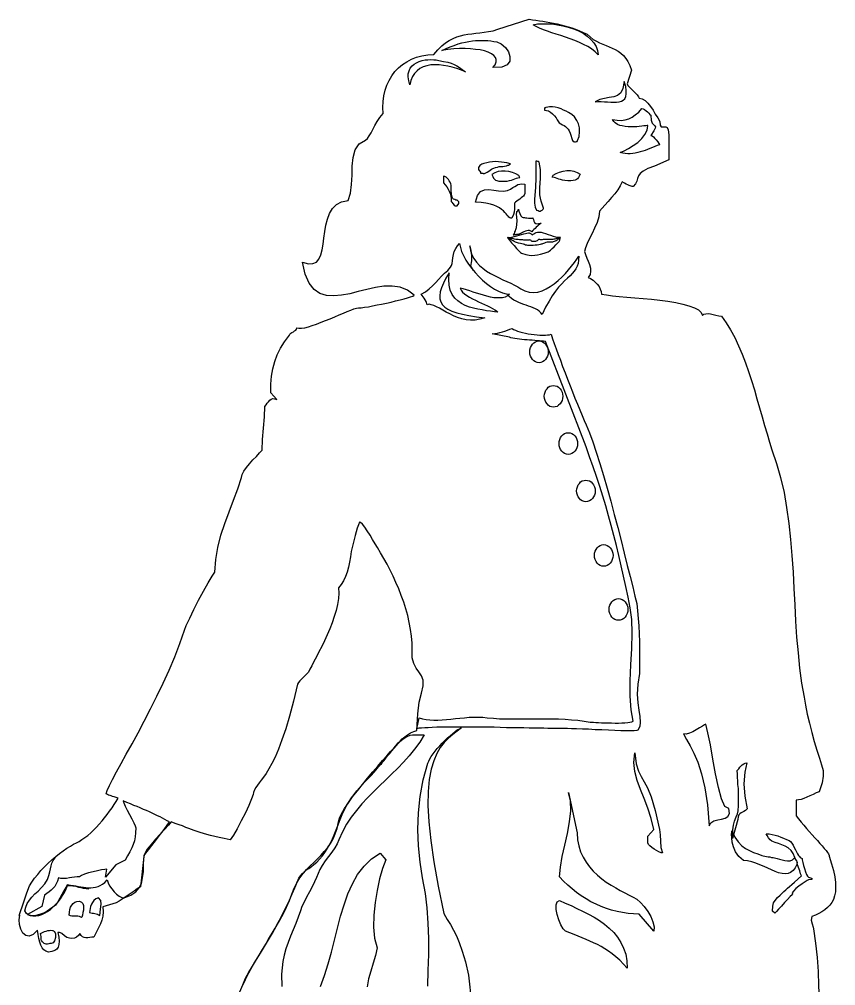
# Model space of a CAD drawing. Extents: x 9 to 98, y -106 to 61.
# Drawn here: x 9.1 to 87.2, y -31.8 to 60.8 of the extents above; entities that cross this region are included whole.
import ezdxf

# ---------------------------------------------------------------- set-up
doc = ezdxf.new("R2010")
doc.units = 0
doc.header["$LTSCALE"] = 25
doc.header["$MEASUREMENT"] = 0
for name, color, linetype in [('1', 7, 'CONTINUOUS'), ('2', 7, 'CONTINUOUS'), ('3', 7, 'CONTINUOUS'), ('7', 7, 'CONTINUOUS')]:
    doc.layers.add(name, color=color, linetype=linetype)

msp = doc.modelspace()

# ---------------------------------------------------------------- linework, layer by layer
at = {"layer": '1', "linetype": 'CONTINUOUS'}
for points in [[(59.34, 52.112), (59.551, 52.093), (59.742, 52.036), (59.935, 51.921), (60.126, 51.748), (60.298, 51.576), (60.452, 51.384), (60.567, 51.173), (60.682, 50.981), (60.758, 50.904), (60.912, 50.809), (61.065, 50.713), (61.219, 50.637), (61.372, 50.541), (61.487, 50.425), (61.602, 50.291), (61.717, 50.119), (61.794, 49.908), (62.024, 49.199), (62.101, 49.122), (62.119, 49.122), (62.158, 49.103), (62.215, 49.064), (62.273, 49.064), (62.331, 49.064), (62.407, 49.103), (62.445, 49.122), (62.465, 49.122), (62.522, 49.199), (62.657, 49.602), (62.714, 50.023), (62.695, 50.406), (62.599, 50.79), (62.445, 51.135), (62.235, 51.46), (61.966, 51.71), (61.659, 51.902), (61.43, 52.016), (61.18, 52.112), (60.931, 52.228), (60.663, 52.324), (60.375, 52.4), (60.107, 52.438), (59.819, 52.438), (59.513, 52.381), (59.474, 52.362), (59.436, 52.342), (59.379, 52.324), (59.34, 52.304), (59.34, 52.112)], [(58.42, 43.946), (58.401, 43.601), (58.401, 43.218), (58.458, 42.834), (58.592, 42.547), (58.727, 42.489), (58.841, 42.451), (58.937, 42.451), (59.033, 42.489), (59.129, 42.547), (59.206, 42.623), (59.244, 42.681), (59.263, 42.738), (59.129, 43.103), (59.033, 43.409), (58.957, 43.697), (58.899, 44.004), (58.918, 44.694), (58.957, 45.575), (58.957, 46.438), (58.823, 47.128), (58.784, 47.186), (58.707, 47.205), (58.611, 47.224), (58.535, 47.224), (58.535, 46.419), (58.516, 45.595), (58.477, 44.751), (58.42, 43.946)], [(53.033, 46.419), (53.09, 46.342), (53.148, 46.265), (53.206, 46.17), (53.225, 46.074), (53.302, 46.074), (53.378, 46.074), (53.436, 46.074), (53.474, 46.035), (53.589, 46.055), (53.723, 46.112), (53.858, 46.189), (54.011, 46.265), (54.145, 46.361), (54.279, 46.457), (54.414, 46.515), (54.509, 46.572), (54.663, 46.63), (54.835, 46.668), (55.007, 46.707), (55.18, 46.707), (55.353, 46.726), (55.525, 46.744), (55.698, 46.783), (55.851, 46.841), (55.908, 46.86), (55.985, 46.898), (56.042, 46.917), (56.081, 46.956), (55.736, 47.052), (55.486, 47.109), (55.219, 47.147), (54.931, 47.166), (54.643, 47.186), (54.356, 47.166), (54.088, 47.128), (53.819, 47.07), (53.551, 47.013), (53.436, 46.975), (53.34, 46.937), (53.244, 46.879), (53.148, 46.803), (53.09, 46.726), (53.033, 46.63), (53.014, 46.534), (53.033, 46.419)], [(50.407, 44.943), (50.368, 45.058), (50.311, 45.211), (50.234, 45.346), (50.157, 45.479), (50.042, 45.595), (49.928, 45.691), (49.812, 45.767), (49.678, 45.786), (49.678, 45.153), (49.851, 44.962), (49.985, 44.77), (50.119, 44.56), (50.234, 44.348), (50.311, 44.118), (50.368, 43.888), (50.407, 43.639), (50.426, 43.371), (50.464, 43.313), (50.58, 43.16), (50.694, 43.007), (50.79, 42.949), (50.982, 42.949), (51.155, 43.16), (51.135, 43.332), (51.059, 43.429), (50.982, 43.486), (50.867, 43.505), (50.752, 43.543), (50.637, 43.582), (50.56, 43.639), (50.503, 43.774), (50.445, 44.061), (50.426, 44.406), (50.407, 44.713), (50.407, 44.943)], [(57.48, 45.039), (57.462, 44.694), (57.48, 44.387), (57.462, 44.138), (57.403, 43.965), (57.346, 43.888), (57.25, 43.812), (57.116, 43.716), (56.982, 43.601), (56.829, 43.505), (56.694, 43.39), (56.56, 43.294), (56.464, 43.199), (56.464, 42.661), (56.445, 42.355), (56.368, 42.125), (56.215, 41.761), (56.119, 41.761), (56.024, 41.799), (55.947, 41.857), (55.87, 41.952), (55.775, 42.067), (55.679, 42.182), (55.563, 42.317), (55.41, 42.47), (55.237, 42.604), (55.046, 42.757), (54.797, 42.892), (54.509, 43.007), (54.164, 43.122), (53.742, 43.218), (53.282, 43.275), (52.746, 43.313), (52.937, 43.946), (53.225, 44.33), (53.608, 44.483), (54.03, 44.502), (54.49, 44.444), (54.95, 44.387), (55.41, 44.348), (55.794, 44.425), (56.101, 44.56), (56.331, 44.694), (56.522, 44.809), (56.675, 44.904), (56.81, 44.981), (56.982, 45.039), (57.193, 45.058), (57.48, 45.039)], [(56.848, 42.623), (56.886, 42.431), (56.982, 42.201), (57.078, 41.991), (57.212, 41.875), (57.308, 41.837), (57.423, 41.818), (57.538, 41.799), (57.672, 41.799), (57.806, 41.78), (57.941, 41.78), (58.094, 41.78), (58.248, 41.761), (58.228, 41.78), (58.285, 41.645), (58.343, 41.492), (58.401, 41.358), (58.516, 41.243), (58.631, 41.224), (58.784, 41.243), (58.918, 41.262), (59.033, 41.282), (58.918, 41.186), (58.784, 41.09), (58.669, 40.993), (58.554, 40.898), (58.458, 40.783), (58.343, 40.668), (58.228, 40.572), (58.132, 40.457), (58.036, 40.534), (57.922, 40.572), (57.787, 40.591), (57.653, 40.553), (57.519, 40.514), (57.385, 40.457), (57.25, 40.4), (57.155, 40.342), (57.116, 40.323), (57.059, 40.304), (57.001, 40.265), (56.963, 40.227), (56.886, 40.227), (56.829, 40.208), (56.752, 40.208), (56.675, 40.188), (56.598, 40.17), (56.503, 40.17), (56.426, 40.15), (56.35, 40.15), (56.407, 40.208), (56.464, 40.304), (56.503, 40.38), (56.522, 40.457), (56.56, 40.553), (56.598, 40.668), (56.637, 40.764), (56.675, 40.86), (56.714, 41.166), (56.733, 41.512), (56.714, 41.857), (56.675, 42.163), (56.675, 42.221), (56.694, 42.278), (56.714, 42.336), (56.714, 42.393), (56.752, 42.451), (56.79, 42.508), (56.829, 42.566), (56.848, 42.623)], [(55.794, 39.94), (55.851, 39.844), (56.005, 39.652), (56.196, 39.402), (56.445, 39.135), (56.675, 38.866), (56.886, 38.636), (57.059, 38.483), (57.155, 38.406), (57.557, 38.291), (57.883, 38.233), (58.151, 38.195), (58.42, 38.214), (58.669, 38.253), (58.957, 38.329), (59.302, 38.425), (59.704, 38.54), (59.781, 38.597), (59.915, 38.693), (60.088, 38.847), (60.261, 39.019), (60.433, 39.211), (60.605, 39.383), (60.74, 39.537), (60.816, 39.652), (60.816, 39.709), (60.835, 39.805), (60.854, 39.882), (60.854, 39.94), (60.758, 39.844), (60.663, 39.748), (60.567, 39.671), (60.452, 39.595), (60.356, 39.556), (60.261, 39.518), (60.184, 39.498), (60.107, 39.479), (60.011, 39.46), (59.935, 39.46), (59.839, 39.46), (59.742, 39.46), (59.685, 39.479), (59.589, 39.46), (59.474, 39.422), (59.359, 39.383), (59.244, 39.345), (59.148, 39.307), (59.091, 39.269), (59.053, 39.269), (59.014, 39.269), (58.937, 39.249), (58.803, 39.211), (58.65, 39.192), (58.458, 39.173), (58.248, 39.153), (57.998, 39.135), (57.749, 39.153), (57.653, 39.173), (57.538, 39.192), (57.442, 39.23), (57.327, 39.269), (57.193, 39.307), (57.04, 39.345), (56.867, 39.383), (56.656, 39.441), (56.56, 39.479), (56.445, 39.518), (56.35, 39.595), (56.234, 39.652), (56.138, 39.728), (56.024, 39.805), (55.908, 39.863), (55.794, 39.94)], [(55.851, 39.901), (56.005, 39.92), (56.215, 39.958), (56.445, 40.016), (56.694, 40.074), (56.924, 40.15), (57.155, 40.208), (57.366, 40.265), (57.519, 40.304), (57.672, 40.342), (57.806, 40.361), (57.883, 40.361), (57.959, 40.342), (58.018, 40.304), (58.075, 40.265), (58.132, 40.208), (58.209, 40.17), (58.228, 40.188), (58.267, 40.227), (58.343, 40.265), (58.439, 40.323), (58.554, 40.38), (58.688, 40.419), (58.841, 40.438), (59.014, 40.419), (59.225, 40.361), (59.436, 40.304), (59.685, 40.208), (59.935, 40.131), (60.165, 40.054), (60.414, 39.978), (60.644, 39.958), (60.854, 39.958), (60.893, 39.958), (60.874, 39.94), (60.835, 39.92), (60.797, 39.882), (60.778, 39.882), (60.701, 39.863), (60.605, 39.824), (60.509, 39.805), (60.433, 39.786), (60.337, 39.748), (60.241, 39.748), (60.145, 39.728), (60.068, 39.728), (59.646, 39.728), (59.551, 39.728), (59.474, 39.728), (59.379, 39.709), (59.302, 39.709), (59.225, 39.709), (59.129, 39.691), (59.053, 39.691), (58.957, 39.691), (58.918, 39.728), (58.899, 39.728), (58.88, 39.728), (58.841, 39.728), (58.823, 39.728), (58.803, 39.728), (58.765, 39.709), (58.746, 39.691), (58.727, 39.691), (58.688, 39.632), (58.631, 39.595), (58.554, 39.556), (58.477, 39.537), (58.401, 39.537), (58.305, 39.537), (58.228, 39.537), (58.151, 39.537), (58.113, 39.575), (58.075, 39.614), (58.018, 39.652), (57.959, 39.691), (57.883, 39.671), (57.806, 39.652), (57.692, 39.652), (57.576, 39.671), (57.48, 39.671), (57.366, 39.671), (57.27, 39.691), (57.193, 39.691), (57.078, 39.691), (56.944, 39.691), (56.829, 39.709), (56.714, 39.728), (56.598, 39.728), (56.484, 39.748), (56.388, 39.786), (56.273, 39.805), (56.215, 39.805), (56.119, 39.824), (56.042, 39.844), (55.966, 39.844), (55.947, 39.844), (55.947, 39.844), (55.928, 39.863), (55.908, 39.882), (55.889, 39.882), (55.87, 39.901), (55.87, 39.92), (55.87, 39.92), (55.851, 39.94), (55.851, 39.92), (55.851, 39.92), (55.851, 39.901), (55.851, 39.901)], [(48.183, -31.794), (48.221, -30.299), (48.26, -28.766), (48.26, -27.251), (48.221, -25.756), (48.125, -24.3), (47.953, -22.919), (47.665, -21.443), (47.435, -19.929), (47.282, -18.376), (47.225, -16.804), (47.282, -15.213), (47.435, -13.622), (47.742, -12.031), (48.183, -10.44), (48.26, -10.248), (48.374, -10.037), (48.509, -9.807), (48.681, -9.558), (48.873, -9.308), (49.084, -9.04), (49.314, -8.791), (49.563, -8.523), (49.812, -8.273), (50.061, -8.024), (50.311, -7.813), (50.56, -7.603), (50.79, -7.411), (51.001, -7.258), (51.212, -7.142), (51.385, -7.047)], [(51.385, -7.047), (50.982, -7.372), (50.56, -7.698), (50.157, -8.063), (49.755, -8.465), (49.372, -8.945), (49.046, -9.52), (48.739, -10.21), (48.49, -11.034), (48.317, -12.011), (48.202, -13.162), (48.183, -14.503), (48.26, -16.057), (48.451, -17.858), (48.739, -19.91), (49.161, -22.229), (49.717, -24.856), (50.042, -25.412), (50.35, -25.91), (50.637, -26.427), (50.924, -26.982), (51.193, -27.634), (51.48, -28.459), (51.768, -29.475), (52.074, -30.74), (52.171, -31.622), (52.267, -32.523)], [(72.663, -7.641), (72.951, -8.177), (73.296, -8.772), (73.66, -9.481), (74.043, -10.363), (74.389, -11.455), (74.715, -12.798), (74.964, -14.446), (75.117, -16.44), (75.29, -16.153), (75.577, -15.98), (75.941, -15.884), (76.306, -15.807), (76.651, -15.711), (76.919, -15.539), (77.053, -15.251), (77.015, -14.792), (76.632, -14.58), (76.286, -13.871), (75.999, -12.779), (75.711, -11.455), (75.462, -10.056), (75.232, -8.695), (75.002, -7.545), (74.791, -6.721), (74.676, -6.778), (74.465, -6.893), (74.197, -7.065), (73.871, -7.258), (73.545, -7.449), (73.219, -7.583), (72.912, -7.66), (72.663, -7.641)], [(30.182, -32.35), (30.451, -31.679), (30.719, -31.047), (31.026, -30.472), (31.371, -29.897), (31.697, -29.36), (32.023, -28.823), (32.349, -28.286), (32.655, -27.768), (32.962, -27.251), (33.268, -26.733), (33.556, -26.235), (33.844, -25.718), (34.132, -25.182), (34.399, -24.664), (34.668, -24.108), (34.936, -23.552), (35.185, -22.977), (35.435, -22.383), (35.684, -21.769), (35.818, -21.462), (35.972, -21.232), (36.163, -21.022), (36.355, -20.849), (36.566, -20.677), (36.777, -20.523), (37.026, -20.351), (37.275, -20.14), (37.544, -19.929), (37.812, -19.641), (38.1, -19.315), (38.387, -18.913), (38.675, -18.434), (38.981, -17.839), (39.269, -17.149), (39.575, -16.344), (39.767, -15.827), (39.978, -15.348), (40.189, -14.906), (40.4, -14.484), (40.63, -14.12), (40.86, -13.756), (41.109, -13.431), (41.378, -13.105), (41.627, -12.798), (41.895, -12.51), (42.164, -12.203), (42.451, -11.916), (42.739, -11.609), (43.026, -11.302), (43.314, -10.957), (43.621, -10.612), (43.735, -10.516), (43.851, -10.363), (44.004, -10.19), (44.157, -9.98), (44.33, -9.75), (44.522, -9.52), (44.732, -9.271), (44.943, -9.021), (45.154, -8.772), (45.365, -8.542), (45.595, -8.312), (45.825, -8.12), (46.055, -7.967), (46.266, -7.851), (46.496, -7.756), (46.707, -7.737), (47.838, -7.737), (47.397, -8.446), (46.899, -9.098), (46.381, -9.73), (45.844, -10.344), (45.288, -10.938), (44.713, -11.494), (44.119, -12.069), (43.544, -12.625), (42.969, -13.181), (42.393, -13.756), (41.857, -14.35), (41.339, -14.964), (40.841, -15.615), (40.4, -16.287), (39.997, -17.015), (39.652, -17.782), (39.499, -18.165), (39.269, -18.549), (38.981, -18.97), (38.675, -19.392), (38.349, -19.814), (38.061, -20.235), (37.831, -20.619), (37.678, -21.002), (37.524, -21.405), (37.333, -21.827), (37.084, -22.306), (36.835, -22.785), (36.566, -23.265), (36.336, -23.744), (36.125, -24.185), (35.99, -24.587), (35.761, -25.2), (35.531, -25.795), (35.281, -26.408), (35.032, -27.002), (34.802, -27.615), (34.592, -28.229), (34.419, -28.823), (34.285, -29.437), (34.17, -30.644), (34.189, -31.833)], [(67.986, -9.462), (68.139, -10.497), (68.35, -11.206), (68.599, -11.724), (68.887, -12.223), (69.213, -12.816), (69.577, -13.679), (69.96, -14.964), (70.363, -16.785), (70.42, -17.322), (70.459, -17.916), (70.497, -18.51), (70.651, -19.047), (70.516, -19.028), (70.305, -18.932), (70.075, -18.817), (69.846, -18.683), (69.615, -18.53), (69.424, -18.376), (69.308, -18.223), (69.251, -18.088), (69.251, -17.437), (69.807, -16.785), (69.577, -15.731), (69.251, -14.753), (68.887, -13.833), (68.542, -12.97), (68.235, -12.107), (68.005, -11.245), (67.909, -10.382), (67.986, -9.462)], [(78.721, -10.42), (78.529, -11.321), (78.453, -12.414), (78.529, -13.603), (78.759, -14.81), (78.606, -14.964), (78.453, -15.059), (78.319, -15.136), (78.184, -15.194), (78.05, -15.289), (77.954, -15.405), (77.897, -15.577), (77.877, -15.827), (77.341, -17.648), (77.36, -17.265), (77.379, -16.823), (77.437, -16.383), (77.532, -15.999), (77.705, -15.577), (77.82, -15.309), (77.897, -15.002), (77.916, -14.484), (77.935, -12.875), (77.877, -12.472), (77.858, -12.127), (77.84, -11.801), (77.82, -11.494), (77.801, -11.149), (77.858, -11.072), (77.954, -10.976), (78.05, -10.842), (78.165, -10.727), (78.28, -10.612), (78.433, -10.516), (78.568, -10.44), (78.721, -10.42)], [(62.484, -17.13), (62.522, -17.782), (62.637, -18.376), (62.81, -18.932), (63.04, -19.449), (63.327, -19.929), (63.653, -20.37), (64.018, -20.792), (64.42, -21.175), (64.842, -21.52), (65.264, -21.846), (65.723, -22.134), (66.165, -22.401), (66.605, -22.651), (67.027, -22.881), (67.449, -23.092), (67.833, -23.283), (68.178, -23.475), (68.542, -23.782), (68.906, -24.185), (69.251, -24.644), (69.539, -25.143), (69.73, -25.642), (69.846, -26.12), (69.807, -26.523), (68.408, -24.894), (67.87, -24.874), (67.353, -24.836), (66.817, -24.76), (66.299, -24.664), (65.781, -24.53), (65.283, -24.357), (64.765, -24.165), (64.286, -23.955), (63.787, -23.725), (63.327, -23.456), (62.867, -23.149), (62.426, -22.843), (61.985, -22.497), (61.583, -22.134), (61.18, -21.75), (60.797, -21.328), (60.874, -20.408), (61.046, -19.392), (61.296, -18.3), (61.545, -17.168), (61.756, -16.057), (61.87, -15.022), (61.852, -14.063), (61.659, -13.258), (62.484, -17.13)], [(19.007, -14.063), (19.064, -14.254), (19.198, -14.561), (19.39, -14.945), (19.62, -15.348), (19.831, -15.769), (20.023, -16.153), (20.157, -16.459), (20.215, -16.65), (20.196, -17.111), (20.157, -17.514), (20.08, -17.878), (19.966, -18.223), (19.831, -18.567), (19.64, -18.932), (19.428, -19.315), (19.179, -19.737), (18.297, -20.197), (17.32, -21.366), (17.435, -20.6), (17.244, -20.619), (16.936, -20.677), (16.553, -20.753), (16.132, -20.849), (15.69, -20.964), (15.307, -21.079), (15.001, -21.194), (14.808, -21.328), (14.598, -21.348), (14.349, -21.366), (14.099, -21.405), (13.85, -21.443), (13.582, -21.482), (13.313, -21.482), (13.045, -21.482), (12.795, -21.424), (12.7, -21.75), (12.585, -22.018), (12.451, -22.248), (12.278, -22.44), (12.106, -22.613), (11.914, -22.785), (11.703, -22.939), (11.473, -23.092), (11.224, -24.165), (9.824, -24.933), (10.093, -25.028), (10.361, -25.066), (10.648, -25.066), (10.917, -25.028), (11.204, -24.933), (11.473, -24.817), (11.76, -24.664), (12.029, -24.453), (12.278, -24.242), (12.528, -23.993), (12.777, -23.725), (12.987, -23.437), (13.198, -23.13), (13.371, -22.823), (13.543, -22.478), (13.677, -22.153), (13.946, -22.153), (14.195, -22.191), (14.463, -22.21), (14.712, -22.248), (14.962, -22.287), (15.192, -22.325), (15.441, -22.364), (15.671, -22.383), (15.901, -22.383), (16.132, -22.364), (16.362, -22.325), (16.592, -22.268), (16.802, -22.171), (17.032, -22.038), (17.244, -21.865), (17.454, -21.635), (17.55, -21.922), (17.703, -22.21), (17.914, -22.497), (18.144, -22.766), (18.374, -22.996), (18.623, -23.169), (18.872, -23.303), (19.102, -23.341), (19.735, -23.092), (20.215, -22.785), (20.54, -22.401), (20.752, -21.961), (20.866, -21.424), (20.943, -20.81), (20.962, -20.082), (21.001, -19.277), (21.173, -19.066), (21.441, -18.74), (21.748, -18.337), (22.093, -17.897), (22.457, -17.418), (22.822, -16.939), (23.148, -16.478), (23.435, -16.076), (23.224, -15.961), (22.995, -15.827), (22.783, -15.711), (22.534, -15.596), (22.285, -15.481), (22.036, -15.348), (21.787, -15.232), (21.518, -15.117), (21.231, -14.983), (20.943, -14.868), (20.636, -14.733), (20.33, -14.6), (20.023, -14.484), (19.697, -14.35), (19.352, -14.197), (19.007, -14.063)], [(77.284, -16.919), (77.571, -17.532), (77.897, -17.993), (78.242, -18.357), (78.606, -18.626), (78.989, -18.817), (79.373, -18.989), (79.775, -19.123), (80.159, -19.277), (80.293, -19.315), (80.446, -19.354), (80.6, -19.392), (80.753, -19.411), (80.926, -19.431), (81.079, -19.469), (81.232, -19.488), (81.385, -19.507), (81.615, -19.565), (81.846, -19.641), (82.095, -19.718), (82.363, -19.775), (82.613, -19.814), (82.862, -19.795), (83.092, -19.699), (83.302, -19.526), (83.398, -19.661), (83.494, -19.795), (83.552, -19.929), (83.552, -20.025), (83.532, -19.91), (83.475, -19.775), (83.379, -19.641), (83.322, -19.488), (83.169, -19.085), (82.958, -18.798), (82.689, -18.567), (82.402, -18.395), (82.076, -18.261), (81.75, -18.146), (81.424, -18.031), (81.118, -17.916), (80.945, -17.782), (80.81, -17.59), (80.676, -17.379), (80.562, -17.206), (80.849, -17.226), (81.136, -17.265), (81.424, -17.341), (81.692, -17.418), (81.98, -17.532), (82.248, -17.628), (82.517, -17.744), (82.766, -17.858), (82.9, -17.954), (83.035, -18.108), (83.149, -18.3), (83.265, -18.51), (83.379, -18.74), (83.494, -18.951), (83.591, -19.143), (83.686, -19.277), (83.763, -19.373), (83.82, -19.469), (83.897, -19.526), (84.012, -19.565), (84.031, -19.718), (84.088, -19.967), (84.146, -20.254), (84.242, -20.543), (84.338, -20.849), (84.453, -21.099), (84.549, -21.271), (84.626, -21.366), (84.913, -21.462), (85.028, -21.539), (84.932, -21.578), (84.626, -21.635), (84.51, -21.692), (84.3, -21.827), (84.012, -22.018), (83.705, -22.229), (83.418, -22.46), (83.188, -22.69), (83.072, -22.862), (83.111, -22.977), (83.053, -23.053), (82.881, -23.226), (82.632, -23.495), (82.344, -23.801), (82.057, -24.127), (81.769, -24.434), (81.558, -24.664), (81.405, -24.817), (81.194, -24.607), (81.213, -24.146), (81.29, -23.839), (81.443, -23.59), (81.674, -23.303), (81.903, -23.092), (82.095, -22.9), (82.267, -22.727), (82.459, -22.574), (82.632, -22.421), (82.823, -22.268), (83.035, -22.076), (83.284, -21.846), (83.954, -21.252), (83.878, -21.06), (83.801, -20.773), (83.686, -20.447), (83.552, -20.082), (83.36, -20.466), (83.149, -20.734), (82.919, -20.906), (82.67, -21.022), (82.383, -21.04), (82.095, -21.022), (81.769, -20.945), (81.443, -20.81), (81.098, -20.677), (80.734, -20.504), (80.37, -20.351), (79.986, -20.178), (79.603, -20.025), (79.201, -19.91), (78.798, -19.814), (78.395, -19.775), (77.954, -19.373), (77.647, -18.932), (77.437, -18.472), (77.321, -18.012), (77.284, -17.609), (77.264, -17.265), (77.284, -17.034), (77.284, -16.919)], [(37.889, -31.852), (38.291, -30.779), (38.636, -29.667), (38.943, -28.536), (39.231, -27.385), (39.518, -26.235), (39.806, -25.105), (40.15, -24.012), (40.515, -22.977), (40.956, -21.999), (41.454, -21.099), (42.067, -20.312), (42.777, -19.622), (43.601, -19.066), (44.157, -19.718), (43.851, -20.543), (43.563, -21.539), (43.314, -22.632), (43.122, -23.801), (43.007, -24.99), (42.988, -26.139), (43.084, -27.194), (43.333, -28.133), (43.179, -28.862), (42.949, -29.609), (42.719, -30.357), (42.509, -31.105), (42.356, -31.871)], [(60.797, -23.609), (61.334, -23.859), (61.889, -24.088), (62.445, -24.357), (63.001, -24.626), (63.557, -24.894), (64.095, -25.2), (64.612, -25.526), (65.091, -25.872), (65.551, -26.254), (65.973, -26.676), (66.337, -27.117), (66.663, -27.615), (66.912, -28.152), (67.123, -28.746), (67.238, -29.379), (67.277, -30.088), (66.912, -29.686), (66.548, -29.321), (66.184, -28.995), (65.839, -28.708), (65.474, -28.459), (65.13, -28.229), (64.784, -28.018), (64.42, -27.826), (64.056, -27.654), (63.692, -27.481), (63.327, -27.328), (62.963, -27.175), (62.58, -27.021), (62.178, -26.868), (61.775, -26.695), (61.353, -26.523), (61.142, -26.312), (60.912, -25.929), (60.72, -25.45), (60.567, -24.951), (60.471, -24.453), (60.452, -24.012), (60.567, -23.725), (60.797, -23.609)]]:
    msp.add_lwpolyline(points, dxfattribs=at)
at = {"layer": '2', "linetype": 'CONTINUOUS'}
msp.add_lwpolyline([(51.212, 39.326), (51.289, 38.962), (51.403, 38.559), (51.595, 38.176), (51.806, 37.754), (52.074, 37.352), (52.381, 36.949), (52.707, 36.566), (53.052, 36.182), (53.416, 35.837), (53.8, 35.511), (54.184, 35.224), (54.567, 34.955), (54.95, 34.763), (55.314, 34.61), (55.679, 34.514), (56.005, 34.476), (55.812, 34.323), (55.583, 34.207), (55.333, 34.15), (55.065, 34.131), (54.777, 34.131), (54.49, 34.15), (54.164, 34.207), (53.838, 34.284), (53.512, 34.38), (53.186, 34.476), (52.841, 34.591), (52.516, 34.687), (52.19, 34.802), (51.864, 34.898), (51.557, 34.993), (51.269, 35.07), (51.365, 34.879), (51.499, 34.687), (51.691, 34.514), (51.921, 34.361), (52.171, 34.207), (52.439, 34.054), (52.726, 33.901), (53.014, 33.767), (53.302, 33.632), (53.608, 33.498), (53.877, 33.364), (54.145, 33.249), (54.375, 33.115), (54.586, 32.999), (54.758, 32.885), (54.873, 32.751), (54.547, 32.808), (54.184, 32.866), (53.781, 32.904), (53.378, 32.981), (52.956, 33.038), (52.554, 33.134), (52.151, 33.249), (51.749, 33.402), (51.385, 33.594), (51.059, 33.844), (50.771, 34.112), (50.522, 34.457), (50.33, 34.859), (50.215, 35.339), (50.177, 35.894), (50.215, 36.527), (49.908, 36.01), (49.678, 35.531), (49.486, 35.089), (49.372, 34.706), (49.333, 34.342), (49.333, 34.035), (49.429, 33.747), (49.582, 33.479), (49.812, 33.249), (50.1, 33.038), (50.483, 32.866), (50.943, 32.712), (51.499, 32.559), (52.113, 32.444), (52.822, 32.329), (53.628, 32.233), (53.167, 32.08), (52.707, 32.003), (52.267, 31.984), (51.845, 32.022), (51.423, 32.118), (51.02, 32.252), (50.637, 32.406), (50.273, 32.597), (49.928, 32.77), (49.602, 32.962), (49.295, 33.134), (49.007, 33.288), (48.758, 33.402), (48.509, 33.479), (48.298, 33.518), (48.107, 33.479), (48.011, 33.786), (47.838, 34.112), (47.646, 34.361), (47.551, 34.476), (47.953, 34.725), (48.298, 35.013), (48.624, 35.3), (48.93, 35.607), (49.199, 35.894), (49.486, 36.201), (49.774, 36.489), (50.081, 36.738), (50.35, 37.064), (50.445, 37.218), (50.503, 37.428), (50.541, 37.678), (50.58, 37.965), (50.637, 38.271), (50.713, 38.579), (50.847, 38.866), (51.02, 39.115), (51.212, 39.326)], dxfattribs=at)
at = {"layer": '3', "linetype": 'CONTINUOUS'}
for points in [[(56.254, 31.198), (56.388, 31.102), (56.56, 31.025), (56.771, 30.949), (57.001, 30.872), (57.25, 30.815), (57.519, 30.757), (57.787, 30.699), (58.075, 30.661), (58.362, 30.623), (58.65, 30.585), (58.918, 30.565), (59.187, 30.565), (59.436, 30.565), (59.646, 30.585), (59.839, 30.603), (59.992, 30.642), (60.126, 30.22), (60.279, 29.76), (60.471, 29.242), (60.663, 28.706), (60.874, 28.15), (61.084, 27.556), (61.314, 26.942), (61.545, 26.329), (61.794, 25.715), (62.024, 25.121), (62.254, 24.526), (62.503, 23.952), (62.733, 23.396), (62.944, 22.878), (63.155, 22.399), (63.347, 21.958), (63.653, 21.21), (63.979, 20.348), (64.305, 19.351), (64.65, 18.277), (64.995, 17.127), (65.34, 15.9), (65.686, 14.654), (66.03, 13.389), (66.375, 12.124), (66.682, 10.877), (66.989, 9.67), (67.277, 8.501), (67.545, 7.427), (67.794, 6.45), (68.005, 5.568), (68.178, 4.839), (68.369, 2.711), (68.446, 1.196), (68.446, -0.183), (68.446, -1.851), (68.273, -2.887), (68.235, -3.826), (68.292, -4.65), (68.369, -5.36), (68.465, -5.973), (68.522, -6.51), (68.465, -6.932), (68.292, -7.277), (68.178, -7.315), (67.947, -7.334), (67.603, -7.334), (67.181, -7.334), (66.663, -7.334), (66.088, -7.315), (65.474, -7.295), (64.842, -7.258), (64.209, -7.238), (63.576, -7.2), (62.982, -7.181), (62.426, -7.161), (61.947, -7.142), (61.545, -7.123), (61.237, -7.123), (61.046, -7.123), (60.95, -7.123), (60.797, -7.123), (60.586, -7.123), (60.337, -7.123), (60.03, -7.123), (59.666, -7.123), (59.283, -7.104), (58.841, -7.104), (58.381, -7.085), (57.883, -7.085), (57.366, -7.065), (56.829, -7.065), (56.273, -7.047), (55.698, -7.047), (55.103, -7.028), (54.528, -7.008), (53.915, -7.008), (53.32, -7.008), (52.726, -6.989), (52.151, -6.989), (51.576, -6.989), (51.02, -6.989), (50.483, -6.989), (49.966, -6.989), (49.486, -7.008), (49.026, -7.008), (48.605, -7.028), (48.221, -7.047), (47.877, -7.065), (47.569, -7.085), (47.32, -7.104), (47.129, -7.142), (47.339, -6.088), (47.665, -6.184), (48.011, -6.26), (48.374, -6.299), (48.758, -6.318), (49.142, -6.318), (49.544, -6.299), (49.966, -6.26), (50.387, -6.222), (50.829, -6.165), (51.25, -6.126), (51.691, -6.088), (52.132, -6.05), (52.573, -6.03), (52.995, -6.03), (53.436, -6.05), (53.858, -6.088), (54.451, -6.146), (55.046, -6.184), (55.659, -6.203), (56.273, -6.203), (56.906, -6.203), (57.519, -6.203), (58.151, -6.203), (58.803, -6.184), (59.436, -6.184), (60.068, -6.203), (60.682, -6.203), (61.314, -6.242), (61.928, -6.28), (62.541, -6.337), (63.136, -6.414), (63.73, -6.529), (63.864, -6.529), (64.036, -6.529), (64.267, -6.548), (64.535, -6.548), (64.823, -6.567), (65.13, -6.586), (65.456, -6.586), (65.781, -6.586), (66.107, -6.606), (66.433, -6.606), (66.759, -6.586), (67.047, -6.586), (67.314, -6.548), (67.526, -6.529), (67.717, -6.491), (67.852, -6.433), (67.64, -5.341), (67.564, -4.017), (67.564, -2.561), (67.621, -1.008), (67.698, 0.526), (67.736, 2.002), (67.698, 3.325), (67.564, 4.437), (67.353, 5.472), (67.142, 6.468), (66.912, 7.465), (66.701, 8.462), (66.471, 9.44), (66.241, 10.398), (65.992, 11.357), (65.743, 12.315), (65.493, 13.254), (65.225, 14.194), (64.938, 15.133), (64.65, 16.072), (64.343, 17.012), (64.018, 17.952), (63.673, 18.891), (63.327, 19.849), (59.436, 29.952), (59.263, 29.971), (59.072, 29.99), (58.861, 30.01), (58.65, 30.029), (58.42, 30.047), (58.171, 30.067), (57.922, 30.086), (57.692, 30.105), (57.442, 30.124), (57.193, 30.143), (56.963, 30.182), (56.733, 30.201), (56.522, 30.239), (56.311, 30.277), (56.138, 30.316), (55.985, 30.373), (54.337, 30.68), (54.586, 30.719), (54.835, 30.757), (55.084, 30.815), (55.333, 30.891), (55.563, 30.949), (55.794, 31.045), (56.024, 31.121), (56.254, 31.198)], [(58.823, 30.01), (58.995, 29.99), (59.167, 29.933), (59.32, 29.837), (59.436, 29.703), (59.551, 29.549), (59.628, 29.377), (59.685, 29.165), (59.704, 28.955), (59.685, 28.744), (59.628, 28.552), (59.551, 28.38), (59.436, 28.226), (59.32, 28.093), (59.167, 27.996), (58.995, 27.939), (58.823, 27.92), (58.65, 27.939), (58.477, 27.996), (58.324, 28.093), (58.19, 28.226), (58.094, 28.38), (58.018, 28.552), (57.959, 28.744), (57.941, 28.955), (57.959, 29.165), (58.018, 29.377), (58.094, 29.549), (58.19, 29.703), (58.324, 29.837), (58.477, 29.933), (58.65, 29.99), (58.823, 30.01)], [(60.202, 25.734), (60.375, 25.715), (60.548, 25.657), (60.701, 25.562), (60.835, 25.428), (60.95, 25.274), (61.027, 25.102), (61.084, 24.91), (61.104, 24.699), (61.084, 24.488), (61.027, 24.296), (60.95, 24.124), (60.835, 23.97), (60.701, 23.837), (60.548, 23.74), (60.375, 23.683), (60.202, 23.664), (60.03, 23.683), (59.858, 23.74), (59.704, 23.837), (59.589, 23.97), (59.474, 24.124), (59.397, 24.296), (59.34, 24.488), (59.32, 24.699), (59.34, 24.91), (59.397, 25.102), (59.474, 25.274), (59.589, 25.428), (59.704, 25.562), (59.858, 25.657), (60.03, 25.715), (60.202, 25.734)], [(61.621, 21.21), (61.794, 21.191), (61.966, 21.134), (62.119, 21.038), (62.254, 20.904), (62.369, 20.75), (62.445, 20.578), (62.503, 20.386), (62.522, 20.175), (62.503, 19.964), (62.445, 19.773), (62.369, 19.6), (62.254, 19.447), (62.119, 19.313), (61.966, 19.217), (61.794, 19.159), (61.621, 19.14), (61.449, 19.159), (61.276, 19.217), (61.123, 19.313), (61.008, 19.447), (60.893, 19.6), (60.816, 19.773), (60.758, 19.964), (60.74, 20.175), (60.758, 20.386), (60.816, 20.578), (60.893, 20.75), (61.008, 20.904), (61.123, 21.038), (61.276, 21.134), (61.449, 21.191), (61.621, 21.21)], [(63.308, 16.667), (63.48, 16.648), (63.653, 16.591), (63.806, 16.494), (63.941, 16.36), (64.056, 16.207), (64.132, 16.035), (64.19, 15.843), (64.209, 15.632), (64.19, 15.421), (64.132, 15.229), (64.056, 15.057), (63.941, 14.903), (63.806, 14.769), (63.653, 14.674), (63.48, 14.615), (63.308, 14.597), (63.136, 14.615), (62.963, 14.674), (62.81, 14.769), (62.695, 14.903), (62.58, 15.057), (62.503, 15.229), (62.445, 15.421), (62.426, 15.632), (62.445, 15.843), (62.503, 16.035), (62.58, 16.207), (62.695, 16.36), (62.81, 16.494), (62.963, 16.591), (63.136, 16.648), (63.308, 16.667)], [(65.014, 10.494), (65.187, 10.475), (65.36, 10.418), (65.513, 10.321), (65.647, 10.188), (65.762, 10.034), (65.839, 9.862), (65.896, 9.67), (65.916, 9.459), (65.896, 9.248), (65.839, 9.056), (65.762, 8.884), (65.647, 8.73), (65.513, 8.597), (65.36, 8.501), (65.187, 8.443), (65.014, 8.424), (64.842, 8.443), (64.669, 8.501), (64.516, 8.597), (64.401, 8.73), (64.286, 8.884), (64.209, 9.056), (64.152, 9.248), (64.132, 9.459), (64.152, 9.67), (64.209, 9.862), (64.286, 10.034), (64.401, 10.188), (64.516, 10.321), (64.669, 10.418), (64.842, 10.475), (65.014, 10.494)], [(66.433, 5.318), (66.605, 5.299), (66.778, 5.242), (66.931, 5.146), (67.065, 5.012), (67.181, 4.858), (67.257, 4.686), (67.314, 4.494), (67.334, 4.283), (67.314, 4.072), (67.257, 3.881), (67.181, 3.708), (67.065, 3.555), (66.931, 3.42), (66.778, 3.325), (66.605, 3.267), (66.433, 3.248), (66.261, 3.267), (66.088, 3.325), (65.935, 3.42), (65.8, 3.555), (65.686, 3.708), (65.609, 3.881), (65.551, 4.072), (65.532, 4.283), (65.551, 4.494), (65.609, 4.686), (65.686, 4.858), (65.8, 5.012), (65.935, 5.146), (66.088, 5.242), (66.261, 5.299), (66.433, 5.318)]]:
    msp.add_lwpolyline(points, dxfattribs=at)
at = {"layer": '7', "linetype": 'CONTINUOUS'}
for points in [[(30.432, -31.775), (30.719, -31.162), (31.045, -30.529), (31.39, -29.897), (31.773, -29.264), (32.138, -28.632), (32.521, -27.999), (32.904, -27.366), (33.288, -26.733), (33.652, -26.101), (34.016, -25.488), (34.342, -24.856), (34.649, -24.223), (34.918, -23.609), (35.147, -22.996), (35.377, -22.421), (35.646, -21.904), (35.933, -21.443), (36.24, -21.022), (36.566, -20.638), (36.911, -20.293), (37.256, -19.948), (37.601, -19.603), (37.927, -19.277), (38.253, -18.913), (38.559, -18.549), (38.847, -18.146), (39.096, -17.705), (39.307, -17.226), (39.48, -16.689), (39.614, -16.076), (39.71, -15.711), (39.921, -15.289), (40.208, -14.792), (40.572, -14.254), (40.975, -13.679), (41.435, -13.085), (41.914, -12.472), (42.413, -11.877), (42.912, -11.283), (43.391, -10.727), (43.851, -10.19), (44.253, -9.73), (44.617, -9.328), (44.905, -9.002), (45.116, -8.791), (45.212, -8.656), (45.346, -8.503), (45.518, -8.331), (45.729, -8.12), (45.959, -7.928), (46.227, -7.717), (46.516, -7.545), (46.822, -7.411), (47.129, -7.315), (47.148, -6.739), (47.205, -5.704), (47.339, -4.593), (47.569, -3.73), (47.742, -3.021), (47.723, -2.484), (47.569, -2.062), (47.32, -1.698), (47.052, -1.334), (46.822, -0.893), (46.669, -0.337), (46.688, 0.391), (46.669, 1.043), (46.611, 1.714), (46.516, 2.366), (46.4, 3.037), (46.247, 3.689), (46.055, 4.341), (45.864, 4.992), (45.634, 5.625), (45.384, 6.258), (45.116, 6.871), (44.847, 7.485), (44.56, 8.059), (44.273, 8.634), (43.966, 9.172), (43.658, 9.708), (43.352, 10.207), (43.141, 10.571), (42.892, 10.973), (42.643, 11.395), (42.374, 11.798), (42.144, 12.162), (41.934, 12.45), (41.741, 12.622), (41.627, 12.641), (41.531, 12.373), (41.416, 12.066), (41.32, 11.721), (41.224, 11.357), (41.128, 10.973), (41.032, 10.59), (40.918, 10.207), (40.822, 9.842), (40.764, 9.325), (40.669, 8.826), (40.572, 8.328), (40.439, 7.868), (40.285, 7.427), (40.113, 7.024), (39.883, 6.66), (39.633, 6.354), (39.652, 5.855), (39.614, 5.318), (39.537, 4.763), (39.403, 4.187), (39.211, 3.593), (39.019, 2.999), (38.789, 2.424), (38.54, 1.848), (38.272, 1.273), (38.023, 0.736), (37.754, 0.219), (37.505, -0.26), (37.275, -0.701), (37.064, -1.104), (36.872, -1.449), (36.738, -1.736), (36.585, -1.89), (36.451, -2.024), (36.316, -2.158), (36.163, -2.292), (36.049, -2.426), (35.914, -2.561), (35.799, -2.714), (35.703, -2.887), (35.32, -4.516), (34.936, -5.934), (34.572, -7.161), (34.208, -8.216), (33.882, -9.117), (33.556, -9.864), (33.25, -10.478), (32.962, -10.995), (32.694, -11.437), (32.445, -11.781), (32.214, -12.069), (32.023, -12.318), (31.85, -12.549), (31.697, -12.779), (31.563, -13.009), (31.467, -13.258), (31.447, -13.431), (31.294, -13.852), (31.026, -14.484), (30.7, -15.213), (30.316, -15.98), (29.933, -16.727), (29.569, -17.341), (29.243, -17.782), (28.687, -17.667), (28.208, -17.571), (27.767, -17.475), (27.364, -17.379), (27.019, -17.283), (26.694, -17.188), (26.387, -17.092), (26.099, -16.996), (25.812, -16.9), (25.544, -16.804), (25.275, -16.689), (24.988, -16.593), (24.681, -16.459), (24.356, -16.344), (23.991, -16.21), (23.608, -16.076), (23.339, -16.383), (22.956, -16.785), (22.534, -17.245), (22.093, -17.724), (21.671, -18.223), (21.307, -18.683), (21.078, -19.085), (20.981, -19.392), (20.655, -22.287), (20.349, -22.497), (20.061, -22.69), (19.774, -22.9), (19.486, -23.092), (19.198, -23.283), (18.911, -23.475), (18.623, -23.648), (18.336, -23.821), (17.051, -24.204), (17.071, -24.683), (17.051, -25.105), (16.955, -25.488), (16.821, -25.833), (16.668, -26.159), (16.515, -26.465), (16.342, -26.791), (16.189, -27.098), (15.997, -27.117), (15.806, -27.155), (15.614, -27.175), (15.441, -27.175), (15.268, -27.155), (15.115, -27.078), (14.981, -26.964), (14.866, -26.772), (14.712, -26.964), (14.54, -27.098), (14.329, -27.194), (14.099, -27.232), (13.85, -27.212), (13.601, -27.136), (13.371, -26.982), (13.141, -26.772), (12.987, -26.695), (12.911, -26.676), (12.854, -26.676), (12.738, -26.676), (12.834, -27.117), (12.872, -27.5), (12.854, -27.826), (12.777, -28.076), (12.642, -28.267), (12.451, -28.401), (12.182, -28.497), (11.856, -28.536), (11.607, -28.459), (11.396, -28.325), (11.243, -28.133), (11.109, -27.884), (11.013, -27.577), (10.917, -27.232), (10.86, -26.849), (10.802, -26.427), (10.38, -26.868), (9.997, -27.021), (9.671, -26.964), (9.403, -26.715), (9.192, -26.35), (9.077, -25.91), (9.057, -25.45), (9.115, -25.009), (9.057, -25.028), (9.096, -24.856), (9.192, -24.568), (9.326, -24.204), (9.46, -23.821), (9.594, -23.456), (9.69, -23.149), (9.729, -22.957), (9.863, -22.594), (10.035, -22.21), (10.265, -21.846), (10.515, -21.462), (10.821, -21.099), (11.128, -20.715), (11.473, -20.37), (11.818, -20.025), (12.182, -19.699), (12.546, -19.392), (12.911, -19.105), (13.256, -18.836), (13.601, -18.587), (13.946, -18.395), (14.233, -18.204), (14.521, -18.07), (14.789, -17.935), (15.058, -17.762), (15.345, -17.571), (15.614, -17.36), (15.901, -17.111), (16.17, -16.862), (16.438, -16.574), (16.706, -16.287), (16.975, -15.98), (17.224, -15.673), (17.473, -15.348), (17.703, -15.04), (17.933, -14.715), (18.144, -14.408), (18.336, -14.101), (18.509, -13.794), (18.316, -13.718), (18.144, -13.66), (17.991, -13.622), (17.857, -13.584), (17.741, -13.545), (17.607, -13.507), (17.493, -13.449), (17.358, -13.372), (17.473, -13.047), (17.684, -12.586), (17.972, -11.993), (18.355, -11.283), (18.796, -10.478), (19.294, -9.577), (19.85, -8.599), (20.426, -7.526), (21.019, -6.414), (21.633, -5.244), (22.227, -4.017), (22.822, -2.772), (23.397, -1.526), (23.934, -0.241), (24.432, 1.024), (24.873, 2.29), (25.045, 2.75), (25.371, 3.439), (25.773, 4.264), (26.214, 5.165), (26.694, 6.047), (27.134, 6.833), (27.517, 7.465), (27.786, 7.849), (27.863, 9.056), (28.055, 10.225), (28.361, 11.395), (28.745, 12.526), (29.147, 13.638), (29.569, 14.75), (29.972, 15.843), (30.336, 16.935), (30.393, 17.204), (30.565, 17.53), (30.815, 17.875), (31.102, 18.239), (31.428, 18.603), (31.754, 18.948), (32.061, 19.274), (32.31, 19.543), (32.349, 20.558), (32.445, 21.651), (32.54, 22.725), (32.579, 23.74), (32.694, 23.875), (32.789, 24.029), (32.904, 24.182), (33.038, 24.335), (33.173, 24.431), (33.327, 24.488), (33.499, 24.469), (33.71, 24.392), (33.134, 25.044), (33.154, 25.869), (33.211, 26.635), (33.327, 27.345), (33.518, 28.035), (33.748, 28.686), (34.073, 29.319), (34.457, 29.933), (34.936, 30.546), (34.975, 30.642), (35.051, 30.738), (35.167, 30.815), (35.301, 30.891), (35.416, 30.968), (35.531, 31.045), (35.607, 31.141), (35.646, 31.255), (35.837, 31.217), (36.087, 31.236), (36.393, 31.275), (36.738, 31.371), (37.102, 31.485), (37.524, 31.62), (37.946, 31.792), (38.387, 31.964), (38.828, 32.137), (39.269, 32.329), (39.691, 32.502), (40.093, 32.674), (40.457, 32.827), (40.802, 32.962), (41.09, 33.076), (41.339, 33.153), (41.531, 33.172), (41.8, 33.192), (42.125, 33.23), (42.489, 33.288), (42.892, 33.364), (43.314, 33.46), (43.755, 33.537), (44.214, 33.632), (44.675, 33.728), (45.096, 33.844), (45.518, 33.94), (45.901, 34.035), (46.227, 34.131), (46.516, 34.227), (46.726, 34.303), (46.879, 34.38), (46.227, 34.859), (45.518, 35.147), (44.752, 35.262), (43.966, 35.242), (43.161, 35.128), (42.336, 34.936), (41.512, 34.744), (40.706, 34.533), (39.921, 34.38), (39.173, 34.323), (38.483, 34.361), (37.85, 34.553), (37.294, 34.936), (36.815, 35.549), (36.432, 36.412), (36.163, 37.562), (36.738, 37.39), (37.179, 37.409), (37.505, 37.562), (37.754, 37.85), (37.927, 38.253), (38.061, 38.732), (38.157, 39.269), (38.233, 39.863), (38.31, 40.476), (38.406, 41.09), (38.559, 41.665), (38.752, 42.201), (39.039, 42.681), (39.422, 43.064), (39.901, 43.332), (40.534, 43.466), (40.764, 44.176), (40.879, 45), (40.918, 45.882), (40.936, 46.764), (41.032, 47.588), (41.224, 48.317), (41.588, 48.873), (42.202, 49.237), (42.393, 49.409), (42.566, 49.639), (42.739, 49.927), (42.912, 50.272), (43.103, 50.637), (43.314, 51.02), (43.582, 51.403), (43.889, 51.786), (43.87, 52.381), (43.889, 52.956), (43.966, 53.493), (44.1, 54.029), (44.253, 54.509), (44.483, 54.969), (44.732, 55.41), (45.02, 55.812), (45.365, 56.158), (45.748, 56.483), (46.151, 56.751), (46.611, 57.001), (47.09, 57.193), (47.608, 57.327), (48.164, 57.423), (48.739, 57.461), (49.122, 57.902), (49.506, 58.266), (49.87, 58.554), (50.234, 58.803), (50.598, 58.994), (50.943, 59.128), (51.308, 59.244), (51.652, 59.32), (52.017, 59.397), (52.381, 59.436), (52.764, 59.474), (53.148, 59.512), (53.569, 59.57), (53.991, 59.646), (54.433, 59.723), (54.893, 59.857), (57.883, 60.815)], [(57.883, 60.815), (58.209, 60.778), (58.535, 60.72), (58.861, 60.682), (59.187, 60.624), (59.513, 60.585), (59.858, 60.509), (60.202, 60.452), (60.548, 60.375), (60.912, 60.298), (61.257, 60.202), (61.602, 60.106), (61.966, 59.992), (62.331, 59.857), (62.695, 59.704), (63.059, 59.55), (63.423, 59.378), (63.711, 59.128), (64.018, 58.898), (64.324, 58.726), (64.631, 58.572), (64.938, 58.439), (65.244, 58.305), (65.551, 58.189), (65.839, 58.055), (66.126, 57.921), (66.414, 57.767), (66.663, 57.576), (66.912, 57.346), (67.142, 57.077), (67.334, 56.771), (67.526, 56.388), (67.679, 55.946), (67.277, 54.643), (67.334, 54.489), (67.449, 54.336), (67.64, 54.145), (67.852, 53.953), (68.043, 53.761), (68.235, 53.569), (68.35, 53.397), (68.408, 53.263), (68.714, 53.205), (69.002, 53.033), (69.251, 52.784), (69.5, 52.458), (69.75, 52.112), (69.96, 51.729), (70.19, 51.365), (70.401, 51.039), (70.439, 50.675), (70.535, 50.521), (70.669, 50.502), (70.823, 50.521), (70.976, 50.521), (71.111, 50.445), (71.207, 50.215), (71.244, 49.755), (71.244, 47.359), (69.883, 46.744), (69.231, 46.515), (68.791, 46.285), (68.522, 46.055), (68.35, 45.825), (68.254, 45.575), (68.178, 45.326), (68.062, 45.058), (67.852, 44.79), (67.756, 44.809), (67.66, 44.827), (67.564, 44.866), (67.468, 44.904), (67.334, 44.962), (67.181, 45.039), (67.008, 45.135), (66.778, 45.249), (66.605, 44.866), (66.375, 44.483), (66.088, 44.099), (65.762, 43.735), (65.436, 43.371), (65.13, 43.026), (64.861, 42.719), (64.631, 42.431), (64.554, 41.895), (64.382, 41.358), (64.152, 40.821), (63.902, 40.304), (63.653, 39.805), (63.423, 39.345), (63.27, 38.923), (63.193, 38.559), (63.289, 38.271), (63.404, 37.946), (63.539, 37.639), (63.653, 37.313), (63.749, 36.987), (63.769, 36.68), (63.711, 36.374), (63.539, 36.086), (63.769, 35.971), (63.999, 35.837), (64.209, 35.645), (64.401, 35.435), (64.574, 35.224), (64.688, 34.975), (64.765, 34.744), (64.804, 34.495), (65.283, 34.419), (65.858, 34.342), (66.509, 34.265), (67.219, 34.207), (67.986, 34.131), (68.791, 34.073), (69.596, 33.997), (70.401, 33.901), (71.168, 33.805), (71.916, 33.69), (72.586, 33.537), (73.181, 33.383), (73.698, 33.192), (74.082, 32.981), (74.35, 32.732), (74.465, 32.444), (74.619, 32.559), (74.81, 32.616), (75.021, 32.636), (75.251, 32.597), (75.501, 32.54), (75.769, 32.482), (76.037, 32.425), (76.286, 32.386), (76.746, 31.754), (77.168, 31.064), (77.571, 30.335), (77.935, 29.549), (78.28, 28.744), (78.606, 27.92), (78.893, 27.076), (79.181, 26.213), (79.449, 25.331), (79.698, 24.45), (79.948, 23.587), (80.178, 22.744), (80.427, 21.9), (80.657, 21.095), (80.887, 20.309), (81.118, 19.562), (81.577, 18.277), (81.961, 16.916), (82.287, 15.497), (82.536, 14.041), (82.746, 12.526), (82.9, 10.993), (83.035, 9.44), (83.149, 7.868), (83.226, 6.296), (83.322, 4.724), (83.398, 3.172), (83.494, 1.638), (83.628, 0.123), (83.782, -1.334), (83.974, -2.772), (84.204, -4.133), (84.338, -4.899), (84.51, -5.743), (84.721, -6.625), (84.952, -7.507), (85.182, -8.369), (85.431, -9.194), (85.68, -9.96), (85.891, -10.612), (86.025, -11.149), (86.044, -11.686), (85.948, -12.318), (85.661, -13.181), (85.354, -13.296), (85.066, -13.431), (84.76, -13.564), (84.472, -13.698), (84.184, -13.814), (83.916, -13.91), (83.686, -13.967), (83.456, -13.986), (83.456, -14.312), (83.456, -14.733), (83.456, -15.175), (83.456, -15.501), (83.686, -15.788), (83.916, -16.095), (84.184, -16.383), (84.434, -16.689), (84.702, -16.996), (84.97, -17.302), (85.239, -17.59), (85.488, -17.858), (85.718, -18.127), (85.929, -18.376), (86.14, -18.606), (86.313, -18.817), (86.447, -19.009), (86.543, -19.143), (86.6, -19.277), (86.619, -19.354), (86.849, -20.082), (87.022, -20.734), (87.156, -21.328), (87.213, -21.865), (87.232, -22.344), (87.213, -22.766), (87.136, -23.149), (87.022, -23.495), (86.869, -23.782), (86.677, -24.051), (86.447, -24.281), (86.197, -24.491), (85.91, -24.683), (85.622, -24.836), (85.296, -24.99), (84.952, -25.124), (84.875, -25.488), (84.97, -25.833), (85.086, -26.139), (85.105, -26.312), (85.315, -27.692), (85.449, -29.072), (85.545, -30.414), (85.603, -31.737), (85.661, -33.079)], [(58.267, 60.298), (58.669, 60.375), (59.11, 60.394), (59.589, 60.394), (60.088, 60.375), (60.586, 60.298), (61.104, 60.202), (61.621, 60.068), (62.119, 59.896), (62.599, 59.704), (63.04, 59.474), (63.443, 59.205), (63.787, 58.898), (64.075, 58.572), (64.286, 58.228), (64.439, 57.844), (64.478, 57.423), (64.19, 57.71), (63.864, 57.979), (63.5, 58.209), (63.097, 58.419), (62.695, 58.611), (62.254, 58.803), (61.813, 58.956), (61.372, 59.11), (60.912, 59.263), (60.471, 59.397), (60.049, 59.531), (59.628, 59.666), (59.244, 59.819), (58.88, 59.972), (58.554, 60.126), (58.267, 60.298)], [(49.525, 57.844), (49.928, 58.036), (50.33, 58.189), (50.694, 58.323), (51.078, 58.458), (51.423, 58.554), (51.768, 58.631), (52.113, 58.707), (52.439, 58.745), (52.746, 58.784), (53.052, 58.803), (53.359, 58.803), (53.646, 58.803), (53.934, 58.784), (54.221, 58.745), (54.509, 58.707), (54.777, 58.649), (55.199, 58.458), (55.602, 58.113), (55.889, 57.691), (56.042, 57.25), (56.024, 56.809), (55.775, 56.464), (55.257, 56.234), (54.414, 56.196), (54.624, 56.464), (54.72, 56.732), (54.72, 56.963), (54.643, 57.173), (54.49, 57.365), (54.26, 57.519), (53.953, 57.672), (53.608, 57.787), (53.186, 57.883), (52.746, 57.94), (52.267, 57.998), (51.749, 58.017), (51.212, 58.017), (50.656, 57.979), (50.081, 57.921), (49.525, 57.844)], [(51.787, 55.774), (51.385, 55.946), (50.963, 56.1), (50.522, 56.234), (50.1, 56.33), (49.678, 56.406), (49.256, 56.464), (48.854, 56.464), (48.451, 56.445), (48.087, 56.368), (47.742, 56.253), (47.416, 56.1), (47.148, 55.889), (46.899, 55.64), (46.707, 55.333), (46.553, 54.95), (46.457, 54.528), (46.343, 54.931), (46.285, 55.294), (46.304, 55.602), (46.381, 55.889), (46.496, 56.138), (46.669, 56.349), (46.86, 56.522), (47.09, 56.655), (47.359, 56.771), (47.627, 56.867), (47.915, 56.924), (48.183, 56.944), (48.47, 56.963), (48.739, 56.944), (48.988, 56.924), (49.218, 56.867), (49.678, 56.79), (50.081, 56.714), (50.407, 56.618), (50.694, 56.502), (50.963, 56.368), (51.212, 56.196), (51.48, 56.004), (51.787, 55.774)], [(64.19, 52.917), (64.478, 52.937), (64.784, 52.937), (65.091, 52.917), (65.397, 52.898), (65.704, 52.88), (65.973, 52.88), (66.241, 52.88), (66.491, 52.917), (66.721, 52.975), (66.893, 53.071), (67.047, 53.205), (67.142, 53.416), (67.181, 53.665), (67.181, 53.991), (67.123, 54.375), (66.989, 54.854), (66.855, 54.202), (66.644, 53.78), (66.337, 53.531), (65.973, 53.397), (65.551, 53.32), (65.11, 53.243), (64.65, 53.128), (64.19, 52.917)], [(65.858, 51.23), (66.299, 51.154), (66.701, 51.135), (67.065, 51.173), (67.41, 51.269), (67.736, 51.442), (68.043, 51.652), (68.369, 51.921), (68.676, 52.266), (68.791, 52.247), (68.925, 52.17), (69.078, 52.055), (69.213, 51.94), (69.347, 51.825), (69.443, 51.71), (69.52, 51.633), (69.539, 51.614), (69.577, 51.154), (69.673, 50.867), (69.807, 50.713), (69.922, 50.617), (69.979, 50.521), (69.96, 50.387), (69.826, 50.138), (69.539, 49.697), (69.653, 49.659), (69.787, 49.563), (69.922, 49.409), (70.056, 49.256), (70.19, 49.083), (70.286, 48.93), (70.363, 48.834), (70.382, 48.796), (70.152, 48.72), (69.922, 48.624), (69.692, 48.528), (69.443, 48.451), (69.213, 48.355), (68.982, 48.259), (68.752, 48.182), (68.503, 48.106), (68.273, 48.048), (68.024, 47.991), (67.794, 47.952), (67.545, 47.933), (67.314, 47.933), (67.065, 47.952), (66.835, 47.991), (66.586, 48.068), (66.97, 48.221), (67.391, 48.451), (67.833, 48.72), (68.273, 49.026), (68.657, 49.39), (68.964, 49.774), (69.174, 50.195), (69.251, 50.637), (69.174, 50.637), (69.04, 50.617), (68.868, 50.598), (68.657, 50.578), (68.426, 50.541), (68.178, 50.521), (67.909, 50.521), (67.621, 50.502), (67.353, 50.521), (67.065, 50.541), (66.797, 50.598), (66.548, 50.655), (66.337, 50.751), (66.126, 50.886), (65.973, 51.039), (65.858, 51.23)], [(60.184, 45.901), (60.471, 46.055), (60.797, 46.189), (61.142, 46.285), (61.487, 46.323), (61.832, 46.323), (62.158, 46.265), (62.465, 46.151), (62.752, 45.978), (62.675, 45.786), (62.599, 45.652), (62.503, 45.537), (62.407, 45.46), (62.273, 45.403), (62.101, 45.365), (61.87, 45.346), (61.583, 45.346), (61.296, 45.365), (61.065, 45.403), (60.874, 45.46), (60.72, 45.518), (60.567, 45.575), (60.414, 45.633), (60.261, 45.671), (60.088, 45.691), (60.184, 45.901)], [(56.886, 45.863), (56.598, 46.016), (56.273, 46.151), (55.928, 46.247), (55.583, 46.285), (55.237, 46.285), (54.912, 46.227), (54.605, 46.112), (54.317, 45.939), (54.394, 45.748), (54.471, 45.614), (54.567, 45.499), (54.663, 45.422), (54.797, 45.365), (54.969, 45.326), (55.199, 45.307), (55.486, 45.307), (55.775, 45.326), (56.005, 45.365), (56.196, 45.422), (56.35, 45.479), (56.503, 45.537), (56.656, 45.595), (56.81, 45.633), (56.982, 45.652), (56.886, 45.863)], [(52.534, 36.757), (52.439, 36.91), (52.362, 37.064), (52.285, 37.179), (52.381, 37.678), (52.381, 38.176), (52.324, 38.655), (52.19, 39.115), (52.247, 38.674), (52.381, 38.253), (52.573, 37.888), (52.822, 37.543), (53.11, 37.236), (53.436, 36.968), (53.781, 36.7), (54.164, 36.47), (54.547, 36.259), (54.95, 36.067), (55.353, 35.875), (55.755, 35.703), (56.119, 35.531), (56.484, 35.358), (56.81, 35.185), (57.097, 35.013), (57.48, 34.802), (57.883, 34.687), (58.285, 34.649), (58.707, 34.687), (59.11, 34.802), (59.513, 34.993), (59.896, 35.224), (60.279, 35.492), (60.663, 35.798), (61.008, 36.124), (61.353, 36.47), (61.659, 36.815), (61.947, 37.159), (62.215, 37.505), (62.445, 37.831), (62.637, 38.118), (62.618, 37.754), (62.58, 37.428), (62.484, 37.159), (62.35, 36.91), (62.196, 36.68), (62.005, 36.47), (61.794, 36.24), (61.545, 36.029), (61.276, 35.761), (61.008, 35.492), (60.701, 35.166), (60.414, 34.783), (60.088, 34.342), (59.781, 33.824), (59.455, 33.23), (59.129, 32.54), (58.995, 32.712), (58.841, 32.866), (58.669, 32.981), (58.477, 33.096), (58.267, 33.192), (58.055, 33.268), (57.825, 33.345), (57.596, 33.422), (57.366, 33.498), (57.116, 33.594), (56.886, 33.69), (56.637, 33.805), (56.407, 33.92), (56.177, 34.073), (55.966, 34.265), (55.87, 34.361), (55.87, 34.361)], [(15.71, -22.517), (15.46, -22.497), (15.211, -22.46), (14.981, -22.401), (14.751, -22.344), (14.502, -22.268), (14.253, -22.21), (13.965, -22.153), (13.639, -22.114), (13.505, -22.364), (13.333, -22.67), (13.141, -23.016), (12.949, -23.379), (12.738, -23.725), (12.508, -24.031), (12.278, -24.242), (12.067, -24.377), (11.722, -24.607), (11.358, -24.798), (10.994, -24.951), (10.629, -25.028), (10.285, -25.066), (9.978, -24.99), (9.748, -24.856), (9.594, -24.587), (9.671, -24.223), (9.805, -23.878), (10.016, -23.571), (10.265, -23.265), (10.552, -22.977), (10.86, -22.69), (11.167, -22.364), (11.493, -22.018), (11.741, -21.578), (11.895, -21.194), (11.99, -20.849), (12.048, -20.561), (12.106, -20.274), (12.182, -20.025), (12.297, -19.775), (12.489, -19.507)], [(14.828, -23.667), (15.019, -23.763), (15.134, -23.897), (15.211, -24.088), (15.211, -24.3), (15.192, -24.53), (15.134, -24.76), (15.096, -24.99), (15.038, -25.182), (15.001, -25.22), (14.828, -25.143), (14.655, -25.105), (14.521, -25.105), (14.368, -25.105), (14.233, -25.105), (14.099, -25.105), (13.965, -25.066), (13.831, -25.009), (13.85, -24.721), (13.889, -24.472), (13.965, -24.242), (14.08, -24.051), (14.215, -23.878), (14.387, -23.763), (14.579, -23.686), (14.828, -23.667)], [(15.767, -24.76), (15.901, -24.779), (16.036, -24.798), (16.15, -24.817), (16.285, -24.836), (16.419, -24.874), (16.534, -24.913), (16.649, -24.97), (16.764, -25.047), (16.821, -24.434), (16.879, -23.955), (16.86, -23.59), (16.649, -23.341), (16.38, -23.456), (16.189, -23.609), (16.055, -23.782), (15.959, -23.955), (15.882, -24.165), (15.844, -24.357), (15.806, -24.568), (15.767, -24.76)], [(11.07, -26.752), (11.204, -26.695), (11.339, -26.638), (11.473, -26.58), (11.626, -26.523), (11.78, -26.484), (11.933, -26.465), (12.067, -26.446), (12.221, -26.465), (12.278, -26.484), (12.336, -26.503), (12.374, -26.542), (12.432, -26.561), (12.508, -26.791), (12.508, -27.136), (12.432, -27.462), (12.297, -27.654), (12.202, -27.673), (12.106, -27.711), (11.99, -27.73), (11.876, -27.75), (11.741, -27.768), (11.626, -27.768), (11.53, -27.75), (11.434, -27.711), (11.358, -27.654), (11.262, -27.558), (11.185, -27.443), (11.147, -27.366), (11.147, -27.194), (11.147, -27.059), (11.128, -26.906), (11.07, -26.752)]]:
    msp.add_lwpolyline(points, dxfattribs=at)

doc.saveas('drawing.dxf')
